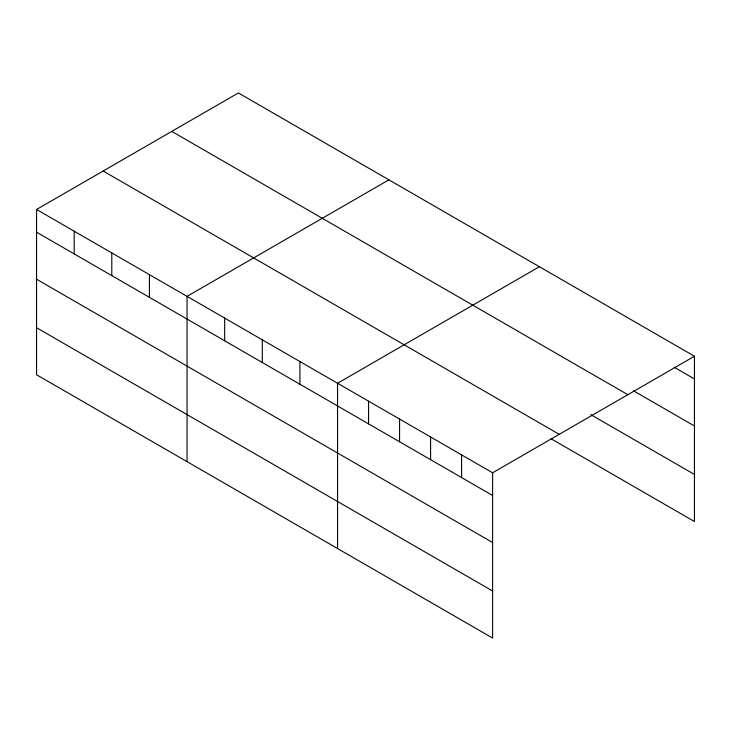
<?xml version="1.0" encoding="UTF-8"?>
<svg xmlns="http://www.w3.org/2000/svg" width="731" height="731" viewBox="0 0 731 731"><rect width="100%" height="100%" fill="white"/><g stroke="black" fill="none" stroke-linecap="round" stroke-linejoin="round"><path stroke-width="1.1" d="M36.55 209.477L492.612 472.783L492.612 638.053L36.55 374.756L36.55 209.477L238.388 92.947L694.45 356.244L694.45 521.523L551.019 438.719M388.892 179.835L187.054 296.366L187.054 461.645M539.387 266.724L337.548 383.254L337.548 548.533M492.612 472.783L694.45 356.244M674.101 367.2L694.45 378.95M633.393 390.747L694.45 425.999M171.785 131.397L627.847 394.703M590.758 414.605L694.45 474.474M103.153 171.017L559.215 434.324M36.55 232.175L492.612 495.481M36.55 279.224L492.612 542.53M36.55 327.707L492.612 591.004M461.599 454.874L461.599 477.581M430.586 436.974L430.586 459.671M399.574 419.064L399.574 441.771M368.561 401.164L368.561 423.861M299.92 361.534L299.92 384.232M262.301 339.814L262.301 362.512M224.673 318.086L224.673 340.792M149.426 274.646L149.426 297.343M111.797 252.917L111.797 275.624M74.178 231.197L74.178 253.904"/></g></svg>
